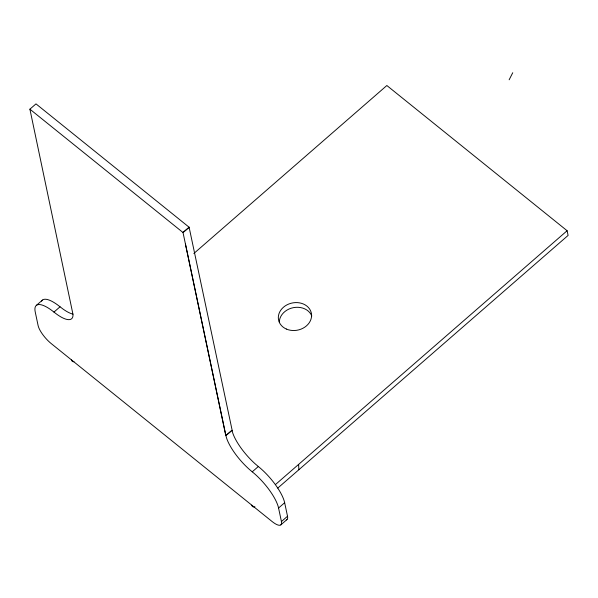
<?xml version="1.0" encoding="UTF-8"?>
<svg xmlns="http://www.w3.org/2000/svg" width="598" height="598" viewBox="0 0 598 598"><rect width="100%" height="100%" fill="white"/><g stroke="black" fill="none" stroke-linecap="round" stroke-linejoin="round"><path stroke-width="0.9" d="M509.145 79.788L512.748 72.724M287.518 516.253L281.434 521.553A16.363 5.158 49 0 1 272.068 521.501L51.256 343.611A16.363 5.158 49 0 1 38.093 325.514L35.237 311.984A32.726 10.308 49 0 1 53.962 312.104L56.862 314.309A32.718 10.316 49 0 0 72.986 314.399L29.9 109.18L35.992 103.88L189.11 227.225L232.689 432.84A32.711 10.316 49 0 0 255.353 463.996L258.329 466.522A32.726 10.308 49 0 1 284.655 502.724L287.518 516.253A16.363 5.158 49 0 1 286.352 519.871M36.351 305.399L42.443 300.091M53.955 312.096L60.047 306.796L62.954 309.009A32.718 10.316 49 0 0 72.971 314.114M189.11 227.225L183.018 232.525L225.805 435.553L231.994 430.328L225.902 435.628L226.597 438.147A32.711 10.316 49 0 0 249.261 469.295L252.236 471.822A32.726 10.308 49 0 1 278.563 508.023L281.434 521.553M193.857 253.485L386.854 85.521L567.113 230.731L568.1 235.418L277.786 488.08M252.236 471.822L258.329 466.522M275.431 484.582L567.113 230.731M278.563 508.023L284.655 502.724M280.873 524.85L286.965 519.55M189.207 227.3L183.018 232.525L29.9 109.18M185.462 244.126L225.902 435.628M251.78 505.161L251.937 505.751A8.507 3.977 -51.1 0 0 254.927 506.827M71.551 359.936L71.715 360.527A8.507 3.977 -51.1 0 0 74.017 361.723M298.634 464.384L298.851 469.751M41.583 301.16A32.726 10.308 49 0 1 60.047 306.804M279.303 322.06A16.744 13.836 -11.9 0 1 293.551 307.619A16.744 13.836 -11.9 0 1 311.79 316.006M286.352 329.042A16.744 13.836 -11.9 0 0 311.58 315.751A16.744 13.836 -11.9 0 0 286.913 304.883A16.744 13.836 -11.9 0 0 286.352 329.042"/></g></svg>
